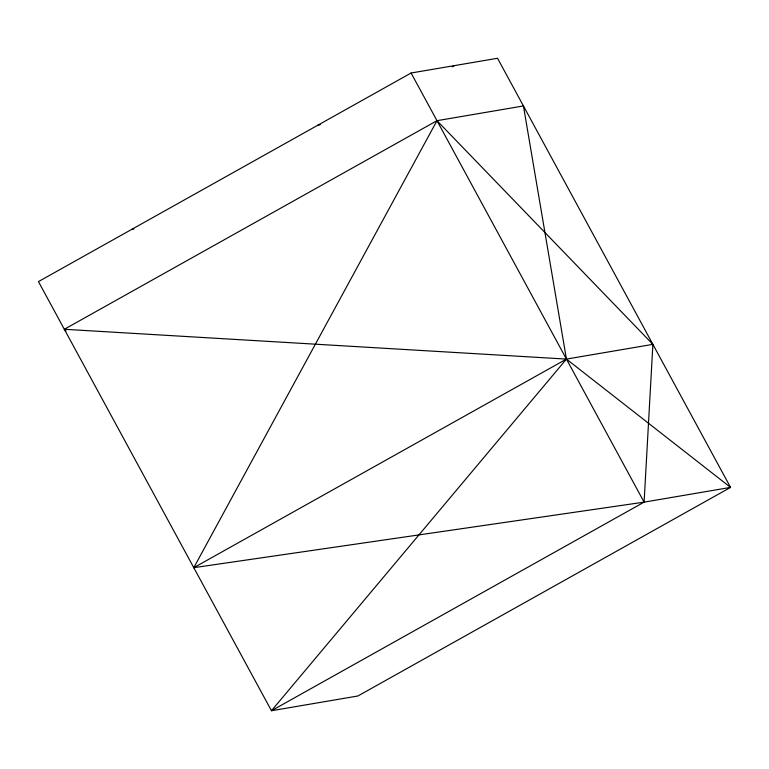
<?xml version="1.0" encoding="UTF-8"?>
<svg xmlns="http://www.w3.org/2000/svg" width="769" height="769" viewBox="0 0 769 769"><rect width="100%" height="100%" fill="white"/><g stroke="black" fill="none" stroke-linecap="round" stroke-linejoin="round"><path stroke-width="1.15" d="M652.881 344.358L566.436 359.094L271.457 710.729L357.902 695.993L730.55 487.402L497.543 58.271L411.098 73.007L38.45 281.598L271.457 710.729L644.105 502.138L652.881 344.358L436.984 120.685L64.336 329.276L65.999 330.997M193.788 567.685L436.984 120.685L523.439 105.949L566.436 359.094L730.55 487.402L644.105 502.138L193.788 567.685L566.436 359.094L64.336 329.276M452.23 66.807L454.325 65.634M317.933 125.155L320.212 124.761M131.614 229.45L133.883 229.056M411.098 73.007L644.105 502.138"/></g></svg>
